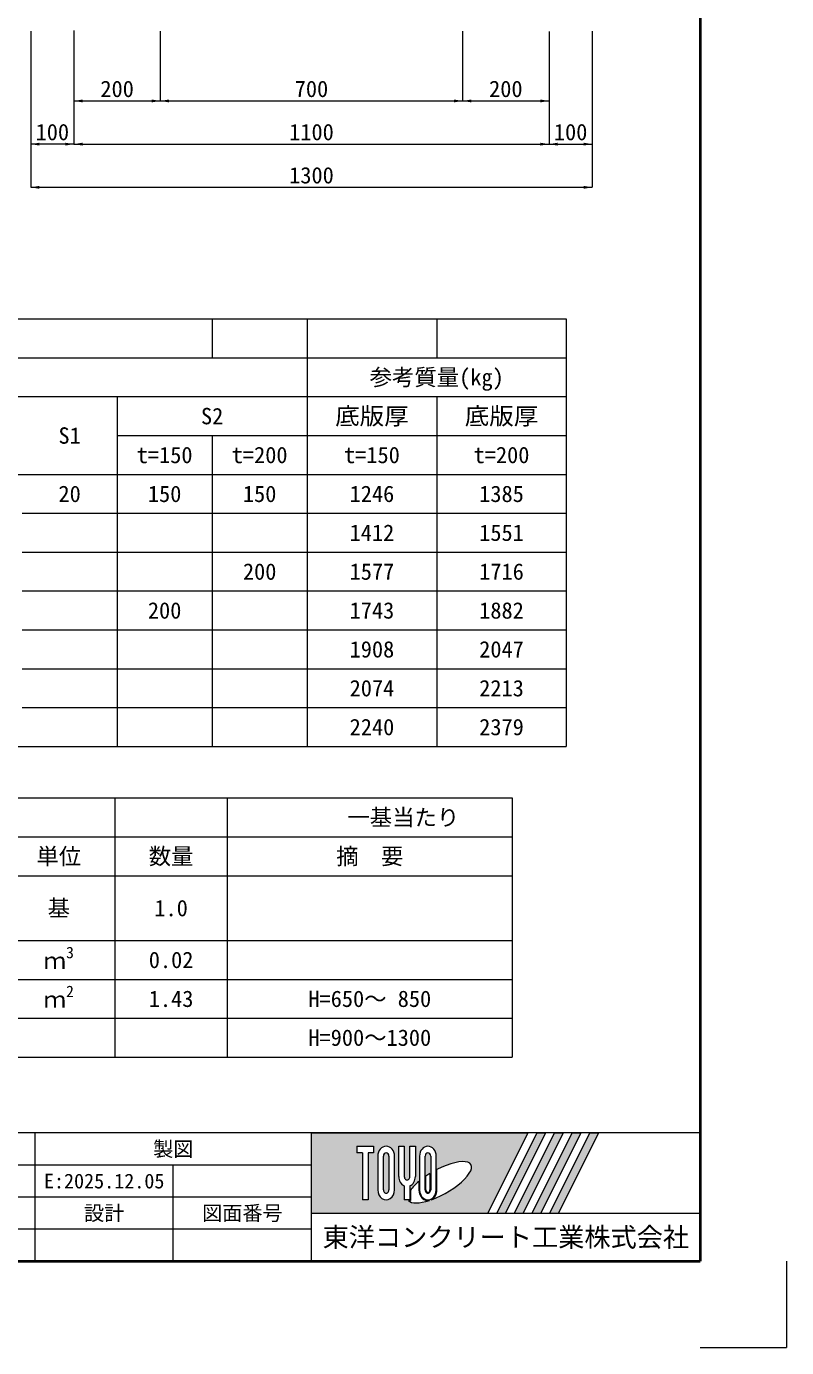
# Model space of a CAD drawing. Units: millimetres at full size. Extents: x 77366 to 106166, y -28085 to 6898.
# Drawn here: x 86506 to 88266, y -14205 to -11146 of the extents above; entities that cross this region are included whole.
import ezdxf
from ezdxf.enums import TextEntityAlignment as Align

# ---------------------------------------------------------------- set-up
doc = ezdxf.new("R2010")
doc.units = ezdxf.units.MM
doc.header["$LTSCALE"] = 50
for name, color, linetype, lineweight in [('Defpoints_2', 8, 'Continuous', 0), ('図枠', 7, 'Continuous', 5), ('寸法・材料表', 7, 'Continuous', 13), ('寸法線', 7, 'Continuous', 13), ('補助線', 8, 'Continuous', 13)]:
    doc.layers.add(name, color=color, linetype=linetype, lineweight=lineweight)
doc.styles.add('ＭＳ ゴシック', font='')
doc.styles.add('ＭＳ Ｐゴシック', font='')
doc.styles.get('ＭＳ ゴシック').set_extended_font_data('MS Gothic')
doc.styles.get('ＭＳ Ｐゴシック').set_extended_font_data('MS PGothic')

# ---------------------------------------------------------------- blocks, each defined once
blk = doc.blocks.new('filled_arrow')
at = {"color": 0, "linetype": 'Continuous', "lineweight": -2}
blk.add_solid([(7.5, 1.25), (0, 0), (7.5, -1.25)], dxfattribs=at)

msp = doc.modelspace()

# ---------------------------------------------------------------- hatches: boundary and pattern name
at = {"layer": '図枠'}
h = msp.add_hatch(color=256, dxfattribs=at)
h.paths.add_polyline_path([(87165.8, -13708.36), (87165.8, -13893.98), (87574.17, -13893.98), (87666.98, -13708.36)])
edge = h.paths.add_edge_path(flags=16)
edge.add_ellipse((87462.3, -13822.62), major_axis=(72.73, 40.71), ratio=0.3471473, start_angle=-144.31122, end_angle=72.1899, ccw=False)
edge.add_ellipse((87435.37, -13840.2), major_axis=(0, 24.75), ratio=0.8463542, start_angle=-160.70346, end_angle=-90)
edge.add_line((87456.32, -13840.2), (87456.32, -13793.02))
edge = h.paths.add_edge_path(flags=16)
edge.add_ellipse((87435.37, -13762.14), major_axis=(0, 22.85), ratio=0.8463541, start_angle=-90, end_angle=90, ccw=False)
edge.add_line((87454.7, -13762.14), (87454.7, -13840.2))
edge.add_ellipse((87435.37, -13840.2), major_axis=(0, 22.85), ratio=0.8463541, start_angle=90, end_angle=-90, ccw=False)
edge.add_line((87416.03, -13840.2), (87416.03, -13762.14))
edge = h.paths.add_edge_path(flags=16)
edge.add_line((87441.81, -13762.14), (87441.81, -13840.2))
edge.add_ellipse((87435.37, -13840.2), major_axis=(0, 7.62), ratio=0.8463541, start_angle=90, end_angle=-90, ccw=False)
edge.add_line((87428.92, -13840.2), (87428.92, -13762.14))
edge.add_ellipse((87435.37, -13762.14), major_axis=(0, 7.62), ratio=0.8463541, start_angle=-90, end_angle=90, ccw=False)
edge = h.paths.add_edge_path(flags=16)
edge.add_line((87440.2, -13802.04), (87440.2, -13840.2))
edge.add_ellipse((87435.37, -13840.2), major_axis=(0, 5.71), ratio=0.8463542, start_angle=90, end_angle=-90, ccw=False)
edge.add_line((87430.53, -13840.2), (87430.53, -13808.28))
edge.add_ellipse((87462.3, -13822.62), major_axis=(72.73, 40.71), ratio=0.3471473, start_angle=107.79174, end_angle=126.47132, ccw=False)
edge = h.paths.add_edge_path(flags=16)
edge.add_line((87406.36, -13739.29), (87406.36, -13809.26))
edge.add_ellipse((87387.03, -13809.26), major_axis=(0, 22.85), ratio=0.8463541, start_angle=-163.34117, end_angle=-90, ccw=False)
edge.add_line((87393.47, -13830.8), (87393.47, -13863.04))
edge.add_line((87393.47, -13863.04), (87380.58, -13863.04))
edge.add_line((87380.58, -13863.04), (87380.58, -13830.8))
edge.add_ellipse((87387.03, -13809.26), major_axis=(0, 22.85), ratio=0.8463541, start_angle=90, end_angle=163.34117, ccw=False)
edge.add_line((87367.69, -13809.26), (87367.69, -13739.29))
edge.add_line((87367.69, -13739.29), (87380.58, -13739.29))
edge.add_line((87380.58, -13739.29), (87380.58, -13809.26))
edge.add_ellipse((87387.03, -13809.26), major_axis=(0, 7.62), ratio=0.8463541, start_angle=90, end_angle=-90)
edge.add_line((87393.47, -13809.26), (87393.47, -13739.29))
edge.add_line((87393.47, -13739.29), (87406.36, -13739.29))
edge = h.paths.add_edge_path(flags=16)
edge.add_line((87414.42, -13820.49), (87414.42, -13840.2))
edge.add_ellipse((87435.37, -13840.2), major_axis=(0, 24.75), ratio=0.8463542, start_angle=90, end_angle=-171.54427)
edge.add_ellipse((87462.3, -13822.62), major_axis=(72.73, 40.71), ratio=0.3471473, start_angle=-178.64954, end_angle=-148.29244, ccw=False)
edge.add_line((87390.7, -13864.95), (87395.09, -13864.95))
edge.add_line((87395.09, -13864.95), (87395.09, -13840.81))
edge.add_ellipse((87462.3, -13822.62), major_axis=(72.73, 40.71), ratio=0.3471473, start_angle=148.21912, end_angle=165.90812, ccw=False)
edge = h.paths.add_edge_path(flags=16)
edge.add_ellipse((87338.69, -13762.14), major_axis=(0, 22.85), ratio=0.8463541, start_angle=-90, end_angle=90, ccw=False)
edge.add_line((87358.02, -13762.14), (87358.02, -13840.2))
edge.add_ellipse((87338.69, -13840.2), major_axis=(0, 22.85), ratio=0.8463541, start_angle=90, end_angle=-90, ccw=False)
edge.add_line((87319.35, -13840.2), (87319.35, -13762.14))
edge = h.paths.add_edge_path(flags=16)
edge.add_line((87345.13, -13762.14), (87345.13, -13840.2))
edge.add_ellipse((87338.69, -13840.2), major_axis=(0, 7.62), ratio=0.8463541, start_angle=90, end_angle=-90, ccw=False)
edge.add_line((87332.24, -13840.2), (87332.24, -13762.14))
edge.add_ellipse((87338.69, -13762.14), major_axis=(0, 7.62), ratio=0.8463541, start_angle=-90, end_angle=90, ccw=False)
h.paths.add_polyline_path([(87309.68, -13739.29), (87309.68, -13754.52), (87296.79, -13754.52), (87296.79, -13863.04), (87283.9, -13863.04), (87283.9, -13754.52), (87271.01, -13754.52), (87271.01, -13739.29)], flags=16)
for points in [[(87594.59, -13893.98), (87615.01, -13893.98), (87707.82, -13708.36), (87687.4, -13708.36)], [(87748.66, -13708.36), (87728.24, -13708.36), (87635.43, -13893.98), (87655.85, -13893.98)], [(87789.5, -13708.36), (87769.08, -13708.36), (87676.27, -13893.98), (87696.68, -13893.98)], [(87830.33, -13708.36), (87809.92, -13708.36), (87717.1, -13893.98), (87737.52, -13893.98)]]:
    msp.add_hatch(color=256, dxfattribs=at).paths.add_polyline_path(points)

# ---------------------------------------------------------------- linework, layer by layer
at = {"layer": 'Defpoints_2'}
for p, q in [((84775.8, -11823.45), (87755.8, -11823.45)), ((86935.8, -11823.45), (86935.8, -11913.45)), ((87155.8, -11823.45), (87155.8, -11913.45)), ((87455.8, -11823.45), (87455.8, -11913.45)), ((87755.8, -11823.45), (87755.8, -11913.45)), ((87155.8, -12093.45), (87755.8, -12093.45)), ((86495.8, -12273.45), (87155.8, -12273.45)), ((86495.8, -12363.45), (86935.8, -12363.45)), ((86495.8, -12453.45), (86715.8, -12453.45)), ((86935.8, -12453.45), (87155.8, -12453.45)), ((86495.8, -12543.45), (87155.8, -12543.45)), ((86495.8, -12633.45), (87155.8, -12633.45)), ((86495.8, -12723.45), (87155.8, -12723.45)), ((84900.8, -12932.69), (87630.8, -12932.69)), ((86710.8, -12932.69), (86710.8, -13022.69)), ((86970.8, -12932.69), (86970.8, -13022.69)), ((87630.8, -12932.69), (87630.8, -13022.69)), ((86450.8, -13442.69), (86970.8, -13442.69))]:
    msp.add_line(p, q, dxfattribs=at)
at = {"layer": 'Defpoints_2', "color": 7, "lineweight": 13}
for p in [(88265.8, -14005.36), (88065.8, -14205.36)]:
    msp.add_line(p, (88265.8, -14205.36), dxfattribs=at)
at = {"layer": '図枠', "lineweight": 40}
for p in [(88065.8, -8465.36), (84465.8, -14005.36)]:
    msp.add_line(p, (88065.8, -14005.36), dxfattribs=at)
at = {"layer": '図枠', "lineweight": 13}
for p, q in [((88065.8, -13708.36), (84465.8, -13708.36)), ((86525.8, -14005.36), (86525.8, -13708.36)), ((87165.8, -14005.36), (87165.8, -13708.36)), ((87165.8, -13782.61), (86265.8, -13782.61)), ((86845.8, -14005.36), (86845.8, -13782.61)), ((87165.8, -13856.86), (84465.8, -13856.86)), ((87165.8, -13931.11), (86265.8, -13931.11))]:
    msp.add_line(p, q, dxfattribs=at)
at = {"layer": '図枠'}
for p, q in [((87165.8, -13708.36), (87666.98, -13708.36)), ((87666.98, -13708.36), (87574.17, -13893.98)), ((87687.4, -13708.36), (87594.59, -13893.98)), ((87707.82, -13708.36), (87615.01, -13893.98)), ((87728.24, -13708.36), (87635.43, -13893.98)), ((87748.66, -13708.36), (87655.85, -13893.98)), ((87769.08, -13708.36), (87676.27, -13893.98)), ((87687.4, -13708.36), (87707.82, -13708.36)), ((87789.5, -13708.36), (87696.68, -13893.98)), ((87809.92, -13708.36), (87717.1, -13893.98)), ((87728.24, -13708.36), (87748.66, -13708.36)), ((87830.33, -13708.36), (87737.52, -13893.98)), ((87769.08, -13708.36), (87789.5, -13708.36)), ((87809.92, -13708.36), (87830.33, -13708.36)), ((87271.01, -13739.29), (87271.01, -13754.52)), ((87271.01, -13739.29), (87309.68, -13739.29)), ((87283.9, -13754.52), (87271.01, -13754.52)), ((87283.9, -13754.52), (87283.9, -13863.04)), ((87296.79, -13754.52), (87296.79, -13863.04)), ((87309.68, -13754.52), (87296.79, -13754.52)), ((87309.68, -13739.29), (87309.68, -13754.52)), ((87319.35, -13762.14), (87319.35, -13840.2)), ((87332.24, -13840.2), (87332.24, -13762.14)), ((87345.13, -13762.14), (87345.13, -13840.2)), ((87358.02, -13840.2), (87358.02, -13762.14)), ((87367.69, -13739.29), (87380.58, -13739.29)), ((87367.69, -13809.26), (87367.69, -13739.29)), ((87380.58, -13739.29), (87380.58, -13809.26)), ((87393.47, -13739.29), (87406.36, -13739.29)), ((87393.47, -13809.26), (87393.47, -13739.29)), ((87406.36, -13739.29), (87406.36, -13809.26)), ((87416.03, -13762.14), (87416.03, -13840.2)), ((87428.92, -13840.2), (87428.92, -13762.14)), ((87441.81, -13762.14), (87441.81, -13840.2)), ((87454.7, -13840.2), (87454.7, -13762.14)), ((87456.32, -13840.2), (87456.32, -13793.02)), ((87414.42, -13820.49), (87414.42, -13840.2)), ((87430.53, -13840.2), (87430.53, -13808.28)), ((87440.2, -13802.04), (87440.2, -13840.2)), ((87380.58, -13830.8), (87380.58, -13863.04)), ((87393.47, -13830.8), (87393.47, -13863.04)), ((87395.09, -13840.81), (87395.09, -13864.95)), ((87296.79, -13863.04), (87283.9, -13863.04)), ((87393.47, -13863.04), (87380.58, -13863.04)), ((87390.7, -13864.95), (87395.09, -13864.95)), ((87165.8, -13893.98), (87574.17, -13893.98)), ((87594.59, -13893.98), (87615.01, -13893.98)), ((87635.43, -13893.98), (87655.85, -13893.98)), ((87676.27, -13893.98), (87696.68, -13893.98)), ((87717.1, -13893.98), (87737.52, -13893.98))]:
    msp.add_line(p, q, dxfattribs=at)
for centre, major_axis, ratio, start_param, end_param in [((87338.69, -13762.14), (0, 22.85), 0.846354, 4.712389, 7.8539816), ((87338.69, -13762.14), (0, 7.62), 0.846354, 4.712389, 7.8539816), ((87435.37, -13762.14), (0, 22.85), 0.846354, 4.712389, 7.8539816), ((87435.37, -13762.14), (0, 7.62), 0.846354, 4.712389, 7.8539816), ((87462.3, -13822.62), (72.73, 40.71), 0.347147, 4.2621853, 7.7429163), ((87387.03, -13809.26), (0, 22.85), 0.846354, 1.5707963, 2.8017557), ((87387.03, -13809.26), (0, 7.62), 0.846354, 1.5707963, 4.712389), ((87387.03, -13809.26), (0, 22.85), 0.846354, 3.4814296, 4.712389), ((87462.3, -13822.62), (72.73, 40.71), 0.347147, 2.0815197, 2.5155126), ((87462.3, -13822.62), (72.73, 40.71), 0.347147, 1.6817405, 1.8219833), ((87338.69, -13840.2), (0, 22.85), 0.846354, 1.5707963, 4.712389), ((87338.69, -13840.2), (0, 7.62), 0.846354, 1.5707963, 4.712389), ((87435.37, -13840.2), (0, 24.75), 0.846354, 1.5707963, 3.3154679), ((87435.37, -13840.2), (0, 22.85), 0.846354, 1.5707963, 4.712389), ((87435.37, -13840.2), (0, 7.62), 0.846354, 1.5707963, 4.712389), ((87435.37, -13840.2), (0, 5.71), 0.846354, 1.5707963, 4.712389), ((87435.37, -13840.2), (0, 24.75), 0.846354, 3.5338438, 4.712389), ((87462.3, -13822.62), (72.73, 40.71), 0.347147, 3.2093975, 4.2004451)]:
    msp.add_ellipse(centre, major_axis=major_axis, ratio=ratio, start_param=start_param, end_param=end_param, dxfattribs=at)
at = {"layer": '寸法・材料表'}
for p, q in [((84775.8, -11913.45), (87755.8, -11913.45)), ((87155.8, -11913.45), (87155.8, -12813.45)), ((87755.8, -11913.45), (87755.8, -12813.45)), ((85175.8, -12003.45), (87755.8, -12003.45)), ((86715.8, -12003.45), (86715.8, -12813.45)), ((87455.8, -12003.45), (87455.8, -12813.45)), ((86715.8, -12093.45), (87155.8, -12093.45)), ((86935.8, -12093.45), (86935.8, -12813.45)), ((84775.8, -12183.45), (87755.8, -12183.45)), ((87155.8, -12273.45), (87755.8, -12273.45)), ((86935.8, -12363.45), (87755.8, -12363.45)), ((86715.8, -12453.45), (86935.8, -12453.45)), ((87155.8, -12453.45), (87755.8, -12453.45)), ((87155.8, -12543.45), (87755.8, -12543.45)), ((87155.8, -12633.45), (87755.8, -12633.45)), ((87155.8, -12723.45), (87755.8, -12723.45)), ((84775.8, -12813.45), (87755.8, -12813.45)), ((84900.8, -13022.69), (87630.8, -13022.69)), ((86710.8, -13022.69), (86710.8, -13532.69)), ((86970.8, -13022.69), (86970.8, -13532.69)), ((87630.8, -13022.69), (87630.8, -13532.69)), ((84900.8, -13112.69), (87630.8, -13112.69)), ((84900.8, -13262.69), (87630.8, -13262.69)), ((84900.8, -13352.69), (87630.8, -13352.69)), ((86970.8, -13442.69), (87630.8, -13442.69)), ((84900.8, -13532.69), (87630.8, -13532.69))]:
    msp.add_line(p, q, dxfattribs=at)
at = {"layer": '寸法線'}
for p, q in [((86515.8, -11156.94), (86515.8, -11418.73)), ((86515.8, -11156.94), (86515.8, -11518.73)), ((86615.8, -11155.33), (86615.8, -11318.73)), ((86615.8, -11155.33), (86615.8, -11418.73)), ((86615.8, -11155.33), (86615.8, -11418.73)), ((86815.8, -11156.94), (86815.8, -11318.73)), ((86815.8, -11156.94), (86815.8, -11318.73)), ((87515.8, -11156.94), (87515.8, -11318.73)), ((87515.8, -11156.94), (87515.8, -11318.73)), ((87715.8, -11157.83), (87715.8, -11318.73)), ((87715.8, -11157.83), (87715.8, -11418.73)), ((87715.8, -11157.83), (87715.8, -11418.73)), ((87815.8, -11156.94), (87815.8, -11418.73)), ((87815.8, -11156.94), (87815.8, -11518.73)), ((86615.8, -11318.73), (86815.8, -11318.73)), ((86815.8, -11318.73), (87515.8, -11318.73)), ((87515.8, -11318.73), (87715.8, -11318.73)), ((86615.8, -11418.73), (86515.8, -11418.73)), ((86615.8, -11418.73), (87715.8, -11418.73)), ((87715.8, -11418.73), (87815.8, -11418.73)), ((86515.8, -11518.73), (87815.8, -11518.73))]:
    msp.add_line(p, q, dxfattribs=at)
at = {"layer": '補助線'}
msp.add_line((87165.8, -13893.98), (88065.8, -13893.98), dxfattribs=at)

# ---------------------------------------------------------------- block references
at = {"layer": '寸法線', "xscale": 2.67, "yscale": 2.67}
for p in [(86615.8, -11318.73), (86815.8, -11318.73), (87515.8, -11318.73), (86515.8, -11418.73), (86615.8, -11418.73), (87715.8, -11418.73), (86515.8, -11518.73)]:
    msp.add_blockref('filled_arrow', p, dxfattribs=at)
at = {"layer": '寸法線', "xscale": 2.67, "yscale": 2.67, "rotation": 180}
for p in [(86815.8, -11318.73), (87515.8, -11318.73), (87715.8, -11318.73), (86615.8, -11418.73), (87715.8, -11418.73), (87815.8, -11418.73), (87815.8, -11518.73)]:
    msp.add_blockref('filled_arrow', p, dxfattribs=at)

# ---------------------------------------------------------------- texts
at = {"layer": '図枠', "style": 'ＭＳ ゴシック'}
for s, height, p in [('製図', 34.18, (86845.8, -13745.48)), ('E:2025.12.05', 34.18, (86685.8, -13819.73)), ('設計', 34.18, (86685.8, -13893.98)), ('図面番号', 34.18, (87005.8, -13893.98)), ('東洋コンクリート工業株式会社', 44.43, (87615.8, -13949.67))]:
    msp.add_text(s, height=height, dxfattribs=at).set_placement(p, align=Align.MIDDLE_CENTER)
at = {"layer": '寸法・材料表', "style": 'ＭＳ ゴシック'}
for s, p in [('参考質量(㎏)', (87455.8, -11958.45)), ('S2', (86935.8, -12048.45)), ('S1', (86605.8, -12093.45)), ('t=150', (86825.8, -12138.45)), ('t=200', (87045.8, -12138.45)), ('t=150', (87305.8, -12138.45)), ('t=200', (87605.8, -12138.45)), ('20', (86605.8, -12228.45)), ('150', (86825.8, -12228.45)), ('150', (87045.8, -12228.45)), ('1246', (87305.8, -12228.45)), ('1385', (87605.8, -12228.45)), ('1412', (87305.8, -12318.45)), ('1551', (87605.8, -12318.45)), ('200', (87045.8, -12408.45)), ('1577', (87305.8, -12408.45)), ('1716', (87605.8, -12408.45)), ('200', (86825.8, -12498.45)), ('1743', (87305.8, -12498.45)), ('1882', (87605.8, -12498.45)), ('1908', (87305.8, -12588.45)), ('2047', (87605.8, -12588.45)), ('2074', (87305.8, -12678.45)), ('2213', (87605.8, -12678.45)), ('2240', (87305.8, -12768.45)), ('2379', (87605.8, -12768.45)), ('\u3000\u3000\u3000一基当たり', (87300.8, -12977.69)), ('単位', (86580.8, -13067.69)), ('数量', (86840.8, -13067.69)), ('摘\u3000要', (87300.8, -13067.69)), ('基', (86580.8, -13187.69)), ('1.0', (86840.8, -13187.69)), ('0.02', (86840.8, -13307.69)), ('1.43', (86840.8, -13397.69)), ('H=650～ 850', (87300.8, -13397.69)), ('H=900～1300', (87300.8, -13487.69))]:
    msp.add_text(s, height=37.98, dxfattribs=at).set_placement(p, align=Align.MIDDLE_CENTER)
at = {"layer": '寸法・材料表', "style": 'ＭＳ Ｐゴシック', "width": 1.05}
for p in [(87305.8, -12048.45), (87605.8, -12048.45)]:
    msp.add_text('底版厚', height=39.59, dxfattribs=at).set_placement(p, align=Align.MIDDLE_CENTER)
at = {"layer": '寸法・材料表', "style": 'ＭＳ ゴシック'}
for s, height, p in [('ｍ', 37.98, (86545.83, -13339.82)), ('3', 26.58, (86597.63, -13311.82)), ('2', 26.58, (86597.63, -13401.82)), ('ｍ', 37.98, (86545.83, -13429.82))]:
    msp.add_text(s, height=height, dxfattribs=at).set_placement(p, align=Align.BOTTOM_LEFT)
at = {"layer": '寸法線', "style": 'ＭＳ ゴシック'}
for s, p in [('200', (86715.8, -11290.73)), ('700', (87165.8, -11290.73)), ('200', (87615.8, -11290.73)), ('100', (86565.8, -11390.73)), ('1100', (87165.8, -11390.73)), ('100', (87765.8, -11390.73)), ('1300', (87165.8, -11490.73))]:
    msp.add_text(s, height=37.98, dxfattribs=at).set_placement(p, align=Align.MIDDLE_CENTER)

doc.saveas('drawing.dxf')
